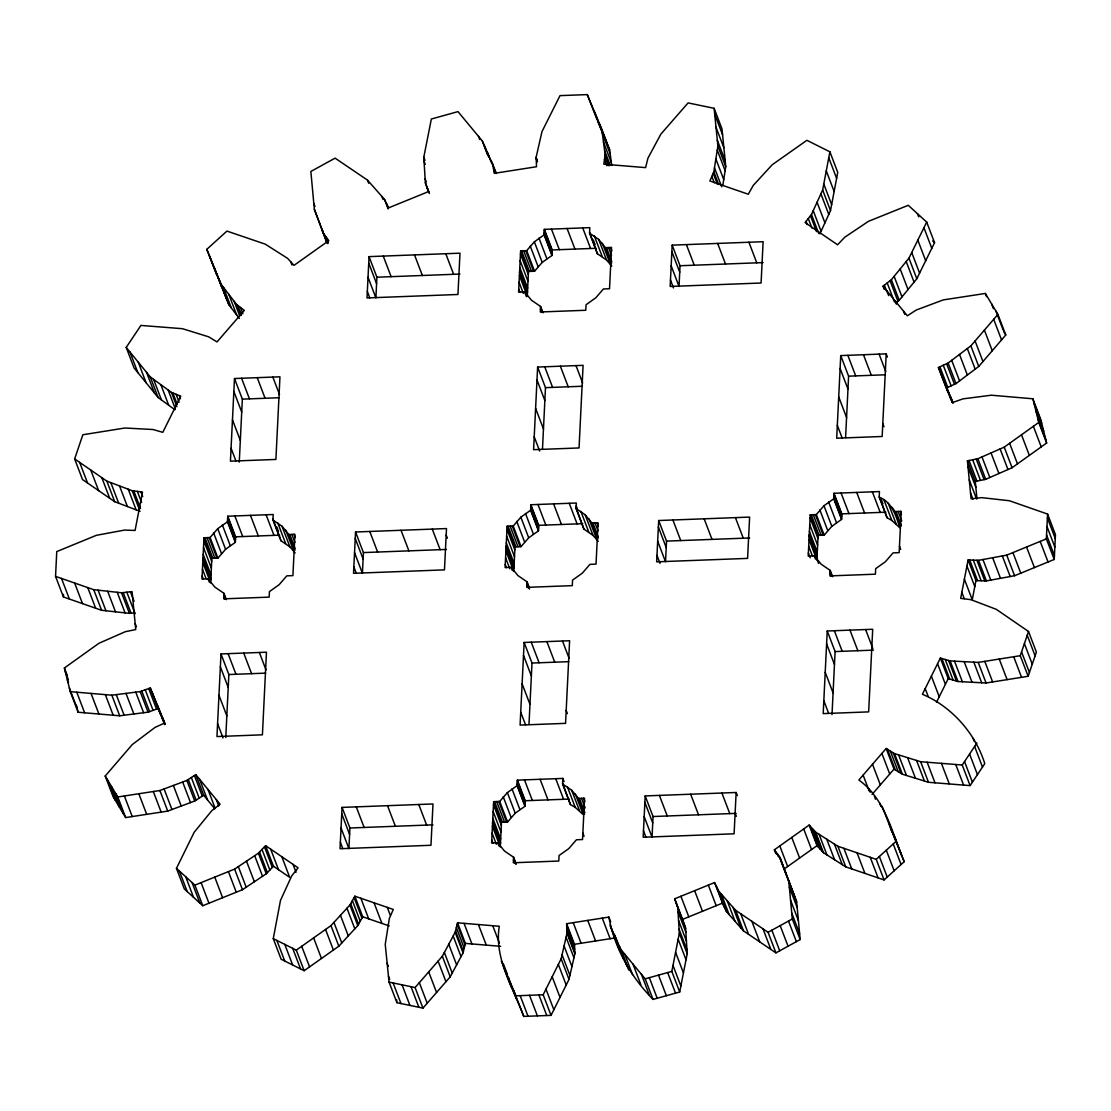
<?xml version="1.0" encoding="UTF-8"?>
<svg xmlns="http://www.w3.org/2000/svg" width="1111" height="1111" viewBox="0 0 1111 1111"><rect width="100%" height="100%" fill="white"/><g stroke="black" fill="none" stroke-linecap="round" stroke-linejoin="round"><path stroke-width="1.5" d="M226.38 599.662L223.964 593.33L214.867 587.108L208.049 578.831L201.98 579.053L203.993 537.752L210.076 537.516L217.728 528.683L227.477 521.767L227.741 516.226L273.209 514.504L272.945 520.045L280.805 540.64L289.888 546.848L295.151 552.931M202.785 562.416L210.646 582.997L211.854 558.333L203.993 537.752M516.018 863.58L513.601 857.248L504.491 851.026L497.672 842.749L491.604 842.971L493.631 801.67L499.7 801.434L507.366 792.601L517.101 785.671L517.379 780.144L562.846 778.422L564.055 781.602M529.503 588.177L527.086 581.845L517.99 575.623L511.171 567.332L505.102 567.568L507.116 526.253L513.199 526.031L520.851 517.198L530.6 510.268L530.864 504.741L576.331 503.019L576.067 508.56L583.928 529.142L593.01 535.363L598.274 541.446M543.001 312.802L540.585 306.469L531.489 300.248L524.656 291.957L518.587 292.193L520.615 250.878L526.697 250.655L534.349 241.823L544.084 234.893L544.362 229.366L589.83 227.644L589.552 233.185L597.412 253.766L606.509 259.974L611.772 266.071M492.423 826.32L500.283 846.915L501.492 822.251L493.631 801.67M505.908 550.917L513.768 571.512L514.976 546.848L507.116 526.253M519.406 275.542L527.267 296.137L528.475 271.473L520.615 250.878M832.625 576.72L830.209 570.387L821.112 564.166L814.294 555.875L808.225 556.111L810.238 514.796L816.321 514.574L823.973 505.741L833.722 498.811L833.986 493.284L879.454 491.562L879.19 497.103L887.05 517.684L891.855 520.504L899.854 527.808C895.924 515.782 892.105 502.172 879.19 497.103M809.03 539.46L816.891 560.055L818.099 535.391L810.238 514.796M134.681 612.786L129.418 613.355L101.601 610.286L63.41 596.954L55.55 576.373L56.758 551.584L96.407 535.308L124.626 530.072L135.084 530.447L142.486 492.062L132.209 490.729L106.85 481.119L74.645 458.94L82.853 434.748L124.918 428.013L153.012 429.513L162.803 432.332L180.746 396.169L171.441 392.419L150.277 376.935L126.223 347.41L140.903 325.426L182.496 328.703L208.604 336.8L217.02 341.924L244.309 310.4L236.574 304.483L221.047 284.208L206.785 249.35L226.95 231.088L265.237 244.142L287.555 258.335L294.026 265.348L328.8 240.643L323.19 232.991L314.344 209.243L310.858 171.455L335.091 158.151L367.491 180.107L384.489 199.383L388.572 207.868L428.443 191.634L425.36 182.773L423.805 157.207L431.346 119.016L457.996 111.614L482.299 140.972L496.45 173.51M63.41 596.954L63.535 594.371M220.992 653.935L216.951 736.551L262.418 734.829L266.459 652.213L220.992 653.935L228.852 674.53L225.769 737.551M223.964 593.33L223.7 598.843L269.168 597.135L269.431 591.607L279.167 584.678L286.819 575.845L292.915 575.609L294.929 534.308L288.846 534.53L282.027 526.253L272.945 520.045M234.49 378.532L230.435 461.162L275.903 459.44L279.958 376.81L234.49 378.532L242.351 399.127L239.268 462.148M211.854 558.333L217.937 558.111L225.589 549.278L235.338 542.349L235.601 536.821L227.741 516.226M280.805 540.64L280.847 539.765M342.063 807.405L340.035 848.721L430.971 845.277L432.998 803.961L342.063 807.405L349.923 828.001L348.91 848.651L341.049 828.07M355.548 532.002L353.534 573.304L444.469 569.874L446.497 528.558L355.548 532.002L363.422 552.584L362.408 573.248L354.548 552.653M369.046 256.627L367.019 297.929L457.954 294.484L459.982 253.183L369.046 256.627L376.907 277.208L375.893 297.859L368.033 277.278M513.601 857.248L513.324 862.761L558.791 861.039L559.069 855.526L568.804 848.596L576.442 839.763L582.539 839.527L584.567 798.226L578.47 798.448L571.651 790.171L562.569 783.963L562.846 778.422M524.142 642.464L520.087 725.08L565.555 723.358L569.61 640.741L524.142 642.464L532.002 663.045L528.989 724.414M527.086 581.845L526.822 587.358L572.29 585.636L572.554 580.123L582.289 573.179L589.941 564.36L596.038 564.124L598.051 522.823L591.969 523.045L585.15 514.768L576.067 508.56M537.627 367.061L533.586 449.677L579.053 447.955L583.094 365.338L537.627 367.061L545.487 387.656L542.487 449.011M540.585 306.469L540.307 311.983L585.775 310.261L586.053 304.733L595.788 297.804L603.44 288.971L609.522 288.749L611.55 247.434L605.453 247.67L598.648 239.393L589.552 233.185M501.492 822.251L507.56 822.015L515.226 813.196L524.961 806.267L525.239 800.739L517.379 780.144M514.976 546.848L521.059 546.612L528.711 537.793L538.46 530.864L538.724 525.336L530.864 504.741M528.475 271.473L534.558 271.237L542.21 262.404L551.945 255.488L552.223 249.947L544.362 229.366M575.373 794.087L583.233 814.669L575.234 807.378L570.429 804.545L562.61 783.102M583.928 529.142L576.109 507.699M597.412 253.766L589.594 232.31M645.185 795.934L643.172 837.25L734.107 833.805L736.135 792.49L645.185 795.934L653.046 816.529L652.046 837.18L644.172 816.585M658.684 520.531L656.657 561.833L747.592 558.389L749.619 517.087L658.684 520.531L666.544 541.113L665.531 561.763L657.67 541.182M672.183 245.142L670.155 286.457L761.091 283.013L763.118 241.712L672.183 245.142L680.043 265.737L679.029 286.388L671.169 265.807M827.237 630.992L823.195 713.609L868.663 711.887L872.704 629.27L827.237 630.992L835.097 651.574L832.014 714.609M830.209 570.387L829.945 575.901L875.412 574.179L875.676 568.651L885.411 561.722L893.063 552.889L899.16 552.667L901.174 511.352L895.077 511.588L891.994 507.213M840.735 355.589L836.694 438.206L882.162 436.484L886.203 353.867L840.735 355.589L848.596 376.171L845.596 437.54M818.099 535.391L824.181 535.155L831.833 526.322L841.582 519.406L841.846 513.865L833.986 493.284M887.05 517.684L879.829 497.811M1046.368 538.863L1006.733 555.139L978.541 560.333L968.084 559.986L975.944 580.581L986.401 580.914L1014.593 575.72L1054.242 559.444L1046.368 538.863L1047.59 514.074L1009.399 500.742L981.61 497.631L971.083 498.811L967.431 460.843L977.861 458.718L1004.233 447.15L1038.771 422.444L1032.869 398.78L991.304 395.21L962.959 398.863L952.891 402.418L938.406 367.491L948.141 363.019L970.875 345.868L997.914 314.413L985.346 293.457L943.267 299.901L916.269 310.025L907.354 315.802L883.051 286.221L891.369 279.708L908.951 258.169L926.699 222.103L908.27 205.299L868.51 221.297L844.735 237.24L837.569 244.781L805.1 222.617L811.474 214.506L822.654 189.995L829.889 151.804L806.878 140.305L772.173 164.789L753.244 185.426L748.286 194.244L709.86 180.982L713.831 171.844L717.9 146.083L714.123 108.309L688.084 102.906L660.809 134.209L647.963 158.137L645.602 167.622L603.828 164.192L605.148 154.61L601.801 129.334L587.275 94.602L560 95.629L541.974 131.612L536.141 157.22L536.516 166.733L494.256 173.344L492.812 164.011M1054.242 559.444L1055.45 534.655L1047.59 514.074M722.803 185.454L725.761 166.664L721.983 128.89L714.123 108.309M273.264 938.628L296.29 950.141L330.967 925.63L349.923 905.021L354.853 896.188L362.714 916.783L357.784 925.602L338.827 946.211L304.15 970.722L281.125 959.224L273.264 938.628L280.486 900.41L291.693 875.94L298.081 867.816L265.598 845.665L258.405 853.206L234.615 869.108L194.897 885.134L176.455 868.344L194.189 832.264L211.77 810.711L220.103 804.211L195.814 774.645L186.87 780.422L159.873 790.518L117.794 796.976L105.212 776.033L132.265 744.564L155.026 727.427L164.734 722.955L150.277 687.987L140.18 691.584L111.836 695.194L70.271 691.653L64.396 667.989L98.907 643.297L125.307 631.687L135.736 629.576L132.084 591.635L121.543 592.774L93.741 589.691L55.55 576.373M819.918 233.81L830.514 210.59L837.75 172.399L829.889 151.804M968.084 559.986L960.682 598.343L970.958 599.676L996.275 609.328L1028.522 631.492L1036.382 652.088L1028.133 676.28L986.068 682.987L957.988 681.515L948.225 678.668L940.364 658.073L950.113 660.92L978.208 662.406L1020.273 655.698L1028.522 631.492M975.944 580.581L972.25 599.759L964.39 579.164M354.853 896.188L393.28 909.451L389.308 918.589L385.239 944.364L389.058 982.11L415.083 987.54L442.345 956.224L455.177 932.296L457.538 922.824L499.297 926.255C493.978 958.362 513.018 987.498 523.753 1016.398L551.042 1015.371L543.168 994.776L561.152 958.807L566.999 933.212L566.61 923.699L608.884 917.089C614.536 948.294 630.923 976.875 653.032 999.414L679.696 991.998L671.822 971.403L679.335 933.226L677.779 907.673L674.683 898.799L714.567 882.578L718.664 891.064L735.649 910.312L768.076 932.282L775.936 952.863L800.17 939.573L796.643 901.757L779.089 856.262M679.696 991.998L687.195 953.821L685.64 928.254L682.543 919.394L722.428 903.16L726.525 911.645L743.509 930.893L775.936 952.863M551.042 1015.371L569.013 979.388L574.859 953.807L574.47 944.294L566.61 923.699M389.058 982.11L396.919 1002.691L422.944 1008.121L450.219 976.819L463.037 952.891L465.398 943.406L457.538 922.824M896.022 302.803L899.23 300.289L916.811 278.764L934.559 242.684L926.699 222.103M940.364 658.073L922.394 694.264C951.724 706.54 975.333 733.371 984.777 763.618L970.111 785.602L928.504 782.297L902.396 774.214L894.008 769.104L886.147 748.508L858.859 780.033C885.509 799.017 892.036 833.181 904.229 861.678L884.078 879.94L845.763 866.858L823.459 852.692L817.002 845.679L809.141 825.084L774.367 849.79L775.575 852.956M936.504 702.291L948.225 678.668M970.111 785.602L962.237 765.007L976.916 743.037M952.266 402.543L946.266 388.072L956.002 383.601L978.735 366.463L1005.774 334.994L997.914 314.413M872.024 794.49L894.008 769.104M176.455 868.344L184.315 888.925L202.771 905.729L242.476 889.703L266.265 873.788L273.459 866.247L265.598 845.665M809.141 825.084L815.599 832.111L837.888 846.276L876.218 859.345L896.369 841.083M967.431 460.843L975.291 481.424L985.721 479.313L1012.093 467.731L1046.631 443.039L1040.729 419.375L1032.869 398.78M783.588 869.413L817.002 845.679M105.212 776.033L113.086 796.615L125.654 817.571L167.733 811.099L194.731 801.003L203.688 795.226L195.814 774.645M768.076 932.282L792.31 918.978L788.782 881.176L779.978 857.456L774.367 849.79M70.271 691.653L78.131 712.248L119.696 715.79L148.041 712.165L158.137 708.568L164.747 724.553M610.328 926.421L620.868 949.474L645.172 978.833L671.822 971.403M574.47 944.294L615.091 937.934M552.223 249.947L596.274 248.281M376.907 277.208L459.954 274.07M680.043 265.737L763.09 262.599M242.351 399.127L279.153 397.738M545.487 387.656L582.289 386.253M848.596 376.171L885.398 374.782M235.601 536.821L279.653 535.155M538.724 525.336L582.775 523.67M841.846 513.865L885.898 512.199M363.422 552.584L446.455 549.445M666.544 541.113L749.592 537.974M228.852 674.53L265.654 673.127M532.002 663.045L568.804 661.656M835.097 651.574L873.468 650.129M525.239 800.739L569.276 799.073M349.923 828.001L432.971 824.848M653.046 816.529L736.093 813.377M543.168 994.776L515.893 995.817L501.339 961.071M886.147 748.508L894.536 753.633L920.644 761.715L962.237 765.007M465.398 943.406L500.644 946.308M362.714 916.783L389.267 925.949M74.645 458.94L82.506 479.535L114.711 501.7L140.069 511.324M273.459 866.247L289.693 877.329L281.833 856.748M126.223 347.41L134.084 367.991L158.137 397.516L174.788 409.695M932.643 240.934L934.559 242.684M203.688 795.226L214.784 808.752M206.785 249.35L228.908 304.803L239.337 318.426M1003.816 331.731L1005.774 334.994M493.603 169.122L495.423 173.08L493.603 168.33M597.412 120.613L602.398 132.556L594.538 111.975M603.023 134.056L609.661 149.929L611.717 165.456M890.508 828.181L892.189 832.264L882.092 806.225M892.8 833.764L904.229 861.678M1033.785 402.488L1041.646 423.069M1035.813 410.612L1043.673 431.207M1037.841 418.75L1045.715 439.345M1038.771 422.444L1046.631 443.039M995.956 311.136L1003.205 330.148M991.637 303.942L993.442 308.691M985.346 293.457L986.554 296.623M993.692 319.329L1001.553 339.91M1033.369 426.305L1041.229 446.9M984.388 330.134L992.262 350.729M1021.495 434.804L1029.355 455.385M1047.395 517.948L1055.256 538.529M1046.979 526.461L1054.839 547.056M975.097 340.952L982.957 361.547M1046.562 534.988L1054.422 555.569M1009.621 443.289L1017.482 463.87M970.875 345.868L978.735 366.463M923.935 227.741L931.796 248.322M917.478 213.701L918.7 216.867M967.32 348.548L975.18 369.144M1004.233 447.15L1012.093 467.731M1040.174 541.404L1048.048 561.985M1000.108 448.955L1007.969 469.55M917.825 240.129L925.685 260.724M959.501 354.437L967.362 375.032M991.04 452.941L998.914 473.522M1026.55 547.001L1034.41 567.582M911.728 252.53L919.589 273.125M951.696 360.339L959.557 380.92M908.951 258.169L916.811 278.764M948.141 363.019L956.002 383.601M946.614 363.714L954.474 384.309M981.985 456.913L989.845 477.494M906.201 261.529L914.061 282.125M943.267 365.255L951.141 385.836M977.861 458.718L985.721 479.313M1012.926 552.584L1020.787 573.179M976.236 459.051L984.096 479.633M939.934 366.797L947.794 387.378M950.627 396.96L953.044 403.307M945.655 384.961L952.308 402.376M940.67 372.949L947.933 391.947M938.406 367.491L945.669 386.489M900.16 268.931L908.02 289.527M972.639 459.773L980.499 480.369M1006.733 555.139L1014.593 575.72M969.056 460.51L976.916 481.091M1002.33 555.944L1010.191 576.526M968 466.773L975.861 487.354M894.119 276.333L901.979 296.929M969.25 479.827L976.513 498.825M891.369 279.708L899.23 300.289M903.549 311.177L904.757 314.344M1027.231 635.27L1035.105 655.865M890.078 280.722L897.938 301.303M970.514 492.867L972.93 499.214M895.202 301.012L896.41 304.178M992.637 557.736L1000.497 578.317M887.217 282.958L894.466 301.97M1024.398 643.588L1032.258 664.184M886.842 290.846L888.661 295.595M884.356 285.208L886.772 291.54M883.051 286.221L884.259 289.388M1021.564 651.907L1029.425 672.502M1020.273 655.698L1028.133 676.28M982.943 559.527L990.804 580.109M828.764 157.776L836.625 178.371M978.541 560.333L986.401 580.914M976.902 560.277L984.763 580.872M1013.704 656.74L1021.564 677.335M826.278 170.9L834.139 191.495M973.305 560.166L981.18 580.747M969.722 560.041L977.583 580.636M823.779 184.037L831.639 204.618M886.203 353.867L887.411 357.034M966.931 565.985L974.791 586.566M822.654 189.995L830.514 210.59M999.247 659.045L1007.108 679.64M820.904 193.828L828.764 214.423M879.107 354.131L885.759 371.56M817.057 202.258L824.931 222.839M961.848 592.344L964.265 598.69M813.224 210.673L821.085 231.255M984.777 661.351L992.637 681.946M811.474 214.506L818.738 233.504M810.475 215.77L816.529 231.602M863.469 354.728L871.33 375.31M978.208 662.406L986.068 682.987M808.28 218.561L811.919 228.061M806.086 221.353L807.294 224.519M882.787 423.583L883.995 426.749M973.819 662.17L981.68 682.765M847.846 355.326L855.706 375.907M964.167 661.656L972.028 682.251M900.229 511.393L901.438 514.56M898.132 511.477L901.757 520.976M954.502 661.156L962.376 681.737M896.035 511.546L901.479 525.809M895.077 511.588L900.521 525.836M840.11 368.505L847.971 389.086M950.113 660.92L957.988 681.515M948.6 660.476L956.46 681.071M888.272 503.311L896.133 523.892M945.239 659.503L953.099 680.085M883.981 499.922L891.855 520.504M973.153 738.426L974.361 741.592M899.466 546.209L900.674 549.376M881.134 499.075L882.953 503.839M941.892 658.517L949.752 679.113M974.625 746.467L982.485 767.048M838.708 396.905L846.568 417.486M872.357 491.826L880.218 512.421M937.559 663.739L945.419 684.32M969.584 754.022L977.444 774.617M837.319 425.305L842.152 437.97M964.542 761.577L972.403 782.172M931.379 676.168L939.239 696.764M714.706 114.211L722.567 134.792M856.72 492.423L864.58 513.004M716.012 127.196L723.872 147.777M717.317 140.18L725.177 160.762M955.738 764.493L963.598 785.088M925.199 688.612L928.227 696.528M717.9 146.083L725.761 166.664M717.262 150.11L725.122 170.691M748.911 242.24L756.772 262.835M715.873 158.956L723.733 179.551M841.096 493.02L848.957 513.601M714.47 167.817L721.733 186.829M941.434 763.368L949.308 783.949M713.831 171.844L718.678 184.523M713.22 173.274L717.442 184.357M833.944 494.145L841.805 514.74M711.845 176.413L714.262 182.746M833.847 496.048L841.707 516.629M833.764 497.95L841.624 518.531M833.722 498.811L841.582 519.406M828.612 502.005L836.472 522.601M927.143 762.229L935.004 782.811M823.973 505.741L831.833 526.322M920.644 761.715L928.504 782.297M916.561 760.452L924.421 781.033M819.862 509.949L827.723 530.53M865.608 629.534L872.857 648.546M717.65 243.42L725.511 264.015M816.321 514.574L824.181 535.155M815.377 514.601L823.237 535.196M907.59 757.674L915.45 778.255M813.28 514.685L821.14 535.266M811.197 514.768L819.057 535.349M810.086 517.879L817.946 538.474M830.167 571.248L831.986 575.998M830.07 573.137L831.278 576.303M898.605 754.897L906.479 775.478M809.752 524.67L817.627 545.251M849.971 630.131L857.845 650.713M894.536 753.633L902.396 774.214M809.419 531.461L817.293 552.042M893.216 752.827L901.09 773.423M809.28 534.544L817.113 555.583M809.211 535.46L817.085 556.042M809.197 535.919L817.057 556.5M809.183 536.377L817.043 556.972M817.39 560.25L818.599 563.416M890.342 751.078L898.202 771.659M814.294 555.875L815.502 559.041M887.453 749.314L895.313 769.895M808.697 546.237L812.335 555.75M808.364 553.028L810.183 557.778M881.884 753.439L889.744 774.02M834.347 630.715L842.207 651.31M686.39 244.614L694.25 265.196M826.612 643.894L834.472 664.489M872.496 764.271L880.356 784.866M671.863 251.6L679.724 272.195M894.147 835.639L902.007 856.234M889.231 823.654L897.091 844.249M879.662 803.059L880.884 806.225M893.23 843.943L901.09 864.525M874.329 796.073L875.537 799.24M825.223 672.294L833.083 692.889M868.996 789.102L870.205 792.268M863.122 775.117L869.163 790.949M670.475 280L673.488 287.916M886.3 850.221L894.161 870.802M823.82 700.694L828.667 713.373M601.801 129.334L609.661 149.929M599.523 123.918L607.398 144.499M879.37 856.498L887.231 877.079M602.315 133.292L610.189 153.873M587.275 94.602L596.801 119.03M603.467 141.972L611.328 162.567M876.218 859.345L884.078 879.94M604.62 150.665L610.064 164.914M605.148 154.61L609.384 165.706M604.939 156.109L608.564 165.608M604.481 159.401L606.912 165.733M870.232 857.303L878.093 877.898M735.413 517.615L743.273 538.21M857.053 852.817L864.913 873.399M843.888 848.318L851.748 868.899M610.592 247.475L611.814 250.642M837.888 846.276L845.763 866.858M608.509 247.559L611.522 255.474M834.403 844.054L842.277 864.65M606.412 247.628L611.855 261.89M605.453 247.67L611.508 263.501M602.356 243.295L610.231 263.89M598.648 239.393L606.509 259.974M826.737 839.194L834.611 859.775M704.152 518.809L712.012 539.39M594.357 236.004L602.218 256.585M593.316 239.92L595.135 244.67M819.071 834.319L826.945 854.914M815.599 832.111L823.459 852.692M814.585 831.014L822.446 851.595M812.363 828.598L820.224 849.193M582.72 227.908L590.58 248.503M810.141 826.181L818.002 846.776M803.697 828.945L811.558 849.54M567.096 228.505L574.956 249.086M536.141 157.22L537.349 160.401M536.196 158.706L537.405 161.887M672.891 519.99L680.751 540.571M791.754 837.444L799.614 858.025M551.459 229.102L559.333 249.683M658.365 526.975L666.225 547.57M779.797 845.929L787.657 866.524M544.321 230.227L552.181 250.822M544.223 232.13L552.084 252.725M544.126 234.032L551.986 254.613M544.084 234.893L551.945 255.488M779.978 857.456L795.268 898.049M788.782 881.176L796.643 901.757M777.172 853.623L778.38 856.789M789.338 887.078L797.198 907.673M775.242 850.984L776.45 854.151M538.988 238.087L546.848 258.682M790.546 900.077L798.406 920.658M656.976 555.375L660.003 563.305M791.754 913.075L799.614 933.657M534.349 241.823L542.21 262.404M792.31 918.978L800.17 939.573M788.518 921.061L796.379 941.642M530.225 246.031L538.085 266.612M575.998 365.616L582.65 383.031M736.135 792.49L737.343 795.657M526.697 250.655L534.558 271.237M525.739 250.683L533.599 271.278M491.173 160.415L496.061 173.385M487.562 152.485L491.187 161.998M493.534 168.678L495.353 173.427M483.938 144.569L488.784 157.234M482.299 140.972L487.743 155.221M523.656 250.767L531.516 271.348M780.186 925.63L788.046 946.225M478.494 136.389L479.716 139.555M521.559 250.85L529.419 271.431M735.121 813.155L736.329 816.321M520.462 253.961L528.322 274.556M540.543 307.33L542.349 312.08M540.446 309.219L541.654 312.385M520.129 260.752L527.989 281.333M560.361 366.199L568.221 386.795M721.914 793.032L729.774 813.613M519.795 267.543L527.656 288.124M771.853 930.199L779.728 950.794M519.642 270.626L527.503 291.207M519.615 271.084L527.447 292.124M519.573 272.001L527.433 292.596M519.559 272.459L527.419 293.054M524.656 291.957L526.475 296.706M519.073 282.319L523.309 293.415M518.74 289.11L519.948 292.276M763.007 928.852L770.867 949.433M544.737 366.797L552.598 387.378M751.855 921.297L759.716 941.878M597.107 522.85L598.315 526.017M595.01 522.934L598.037 530.85M592.913 523.017L598.357 537.266M591.969 523.045L598.01 538.891M537.002 379.976L544.862 400.557M740.718 913.742L748.578 934.323M588.872 518.67L596.732 539.266M585.15 514.768L593.01 535.363M735.649 910.312L743.509 930.893M690.653 794.212L698.527 814.807M732.996 907.298L740.856 927.893M580.872 511.379L588.733 531.975M727.163 900.688L735.024 921.269M576.206 505.797L577.414 508.963M721.317 894.063L729.177 914.659M535.599 408.376L543.473 428.957M718.025 889.73L726.525 911.645M716.609 886.814L724.469 907.409M714.567 882.578L723.067 904.493M569.235 503.297L577.095 523.878M708.332 885.106L716.192 905.701M534.21 436.776L539.654 451.024M423.805 157.207L425.013 160.373M424.055 161.206L425.263 164.372M553.597 503.88L561.458 524.475M425.11 178.774L426.318 181.94M425.36 182.773L428.985 192.272M659.392 795.393L667.267 815.988M426.902 187.204L429.318 193.536M694.625 890.689L702.485 911.27M445.775 253.725L453.635 274.306M537.974 504.477L545.834 525.059M680.918 896.271L688.778 916.853M644.88 802.392L652.74 822.973M530.822 505.602L538.682 526.197M530.739 507.505L538.599 528.1M530.641 509.407L538.502 530.003M530.6 510.268L538.46 530.864M674.683 898.799L683.029 920.769M676.238 903.243L685.64 928.254M678.029 911.659L685.89 932.254M525.489 513.476L533.363 534.058M678.557 920.45L686.417 941.031M643.477 830.792L645.908 837.125M679.085 929.24L686.959 949.822M520.851 517.198L528.711 537.793M679.335 933.226L687.195 953.821M678.154 939.198L686.029 959.779M516.74 521.406L524.6 541.987M562.499 641.005L569.151 658.434M414.514 254.905L422.374 275.486M513.199 526.031L521.059 546.612M675.585 952.321L683.446 972.903M512.254 526.058L520.115 546.654M510.157 526.142L518.018 546.737M386.531 203.619L388.35 208.368M384.489 199.383L388.128 208.882M508.074 526.225L515.935 546.806M381.837 196.369L383.045 199.536M506.963 529.35L514.837 549.931M527.045 582.706L529.461 589.038M673.002 965.445L680.862 986.026M526.961 584.608L528.169 587.775M506.644 536.127L514.504 556.722M546.876 641.602L554.736 662.198M506.31 542.918L514.171 563.499M367.491 180.107L368.699 183.273M506.158 546.001L513.99 567.054M506.102 546.918L513.962 567.513M506.074 547.376L513.949 567.971M506.06 547.834L513.921 568.429M667.655 972.569L675.53 993.151M566.193 710.457L567.402 713.623M511.171 567.332L512.379 570.499M505.574 557.708L509.81 568.79M505.255 564.485L506.463 567.652M658.49 975.111L666.364 995.706M531.239 642.2L539.099 662.781M383.253 256.085L391.114 276.667M583.608 798.253L584.817 801.42M581.511 798.337L585.15 807.836M649.338 977.666L657.198 998.261M579.414 798.42L584.858 812.669M578.47 798.448L584.511 814.294M523.503 655.379L531.364 675.96M645.172 978.833L653.032 999.414M571.651 790.171L579.525 810.766M641.366 974.236L649.227 994.831M368.727 263.071L376.587 283.666M567.374 786.782L575.234 807.378M633.02 964.154L640.88 984.735M582.858 833.069L584.067 836.25M562.569 783.963L570.429 804.545M522.114 683.779L529.975 704.36M624.66 954.057L632.52 974.639M608.884 917.089L610.689 921.838M555.736 778.7L563.596 799.281M620.868 949.474L628.729 970.056M619.216 945.864L627.076 966.459M614.439 934.434L617.466 942.35M615.591 937.948L623.452 958.529M610.092 924.963L619.827 950.613M367.338 291.471L369.755 297.817M602.273 918.13L610.133 938.712M520.726 712.179L525.559 724.844M540.113 779.283L547.973 799.878M446.178 535.016L447.386 538.182M587.747 920.394L595.607 940.989M313.802 203.341L315.01 206.507M325.995 236.81L328.425 243.142M324.079 234.185L327.092 242.101M314.344 209.243L326.634 241.698L322.204 229.824M321.815 229.269L327.259 243.531M432.276 529.1L440.137 549.681M524.475 779.88L532.336 800.462M573.22 922.672L581.081 943.253M517.337 781.019L525.197 801.6M517.24 782.908L525.1 803.503M517.143 784.81L525.003 805.406M517.101 785.671L524.961 806.267M566.666 925.185L574.54 945.78M566.804 928.463L574.665 949.044M566.943 931.726L574.804 952.321M512.004 788.879L519.865 809.461M566.999 933.212L574.859 953.807M566.082 937.212L573.943 957.793M507.366 792.601L515.226 813.196M564.082 946.017L571.943 966.598M503.241 796.809L511.102 817.39M401.015 530.28L408.89 550.862M562.069 954.807L569.929 975.402M561.152 958.807L569.013 979.388M499.7 801.434L507.56 822.015M498.756 801.475L506.616 822.057M290.79 261.849L291.999 265.015M496.659 801.545L504.533 822.14M558.347 964.431L566.207 985.013M494.576 801.628L502.436 822.209M493.478 804.753L501.339 825.334M513.56 858.109L515.976 864.441M513.463 860.011L514.671 863.178M493.145 811.53L501.005 832.125M492.812 818.321L500.672 838.902M552.167 976.791L560.027 997.386M492.659 821.404L500.492 842.457M492.604 822.321L500.464 842.916M492.59 822.779L500.45 843.374M492.576 823.237L500.436 843.832M497.672 842.749L498.881 845.915M492.09 833.111L496.325 844.193M491.756 839.888L492.965 843.055M545.987 989.165L553.847 1009.746M369.769 531.461L377.629 552.056M538.904 994.942L546.779 1015.523M355.242 538.46L363.103 559.041M529.53 995.289L537.391 1015.885M520.156 995.65L528.017 1016.246M492.77 925.713L499.422 943.142M353.84 566.86L356.27 573.193M513.615 990.387L523.753 1016.398M503.227 963.459L507.463 974.541M508.616 978.444L516.476 999.025M503.602 966.501L511.463 987.082M272.848 377.087L279.5 394.502M478.424 924.533L486.285 945.128M240.434 307.441L242.851 313.774M237.782 305.414L241.406 314.913M236.574 304.483L240.809 315.58M234.143 301.317L239.587 315.58M228.81 294.346L236.671 314.941M223.478 287.374L231.338 307.969M257.224 377.671L265.085 398.266M221.047 284.208L228.908 304.803M218.825 278.764L226.686 299.345M213.923 266.779L221.783 287.374M209.021 254.794L216.881 275.389M418.791 804.503L426.652 825.098M464.065 923.352L471.925 943.947M457.163 924.296L465.023 944.892M456.357 927.56L464.217 948.155M455.538 930.824L463.398 951.405M455.177 932.296L463.037 952.891M241.587 378.268L249.447 398.863M453.163 936.045L461.023 956.627M293.984 534.335L295.193 537.502M448.761 944.267L456.621 964.848M291.887 534.419L294.915 542.335M289.79 534.502L295.234 548.751M288.846 534.53L294.887 550.376M233.852 391.447L241.712 412.028M285.749 530.169L293.61 550.75M282.027 526.253L289.888 546.848M444.358 952.488L452.219 973.069M387.531 805.683L395.391 826.278M277.75 522.864L285.61 543.46M442.345 956.224L450.219 976.819M276.708 526.781L278.514 531.53M272.987 519.184L280.236 538.182M232.463 419.847L240.323 440.428M438.095 961.112L445.955 981.707M266.112 514.782L273.973 535.363M231.074 448.247L235.907 460.912M428.707 971.889L436.581 992.47M250.475 515.365L258.335 535.96M356.27 806.878L364.13 827.459M419.333 982.652L427.207 1003.233M387.267 907.381L390.294 915.297M234.852 515.962L242.712 536.557M415.083 987.54L422.944 1008.121M411.014 986.693L418.875 1007.274M341.744 813.863L349.604 834.458M227.699 517.101L235.56 537.682M227.616 518.99L235.476 539.585M374.06 902.826L381.92 923.408M227.519 520.892L235.379 541.488M179.288 395.585L180.496 398.752M227.477 521.767L235.338 542.349M402.071 984.818L409.931 1005.413M176.093 394.294L179.107 402.21M172.885 393.002L177.121 404.085M222.367 524.961L230.241 545.543M171.441 392.419L176.885 406.668M387.142 963.237L388.35 966.403M168.136 390.003L175.385 409.001M340.355 842.263L342.771 848.596M360.853 898.257L368.713 918.853M393.113 982.957L400.974 1003.539M217.728 528.683L225.589 549.278M388.461 976.208L389.669 979.374M160.859 384.67L168.719 405.265M354.076 897.563L361.936 918.158M213.618 532.891L221.478 553.486M259.363 652.49L266.015 669.905M153.582 379.351L161.456 399.946M352.381 900.604L360.242 921.186M150.277 376.935L158.137 397.516M350.687 903.646L358.547 924.227M210.076 537.516L217.937 558.111M146.527 372.324L154.387 392.905M349.923 905.021L357.784 925.602M209.132 537.557L216.992 558.139M207.035 537.627L214.895 558.222M138.25 362.172L146.11 382.753M346.965 908.242L354.826 928.824M204.952 537.71L212.812 558.305M203.855 540.835L211.715 561.416M223.922 594.191L225.741 598.94M223.839 596.093L225.047 599.26M129.973 352.02L137.847 372.602M203.521 547.612L211.382 568.207M243.726 653.074L251.586 673.669M203.188 554.403L211.048 574.998M340.438 915.325L348.298 935.906M203.035 557.486L210.896 578.081M203.007 557.944L210.84 578.998M202.952 558.861L210.826 579.456M202.938 559.333L210.798 579.914M208.049 578.831L209.257 581.997M202.452 569.193L206.09 578.692M202.133 575.97L203.341 579.137M333.925 922.408L341.785 942.989M228.102 653.671L235.963 674.252M330.967 925.63L338.827 946.211M325.551 929.463L333.411 950.044M220.367 666.85L228.227 687.431M292.998 864.358L296.026 872.274M313.621 937.878L321.482 958.474M218.964 695.25L226.825 715.831M140.875 491.854L142.694 496.603M137.347 491.395L141.583 502.491M270.667 849.123L278.528 869.719M133.82 490.937L140.472 508.366M132.209 490.729L139.472 509.741M128.251 489.229L136.111 509.81M217.575 723.65L223.019 737.898M264.474 846.846L272.334 867.427M301.706 946.308L309.566 966.903M262.002 849.429L269.862 870.024M259.53 852.026L267.39 872.607M119.53 485.924L127.39 506.505M296.29 950.141L304.15 970.722M258.405 853.206L266.265 873.788M292.693 948.336L300.553 968.931M254.683 855.692L262.543 876.273M110.822 482.618L118.683 503.2M284.777 944.392L292.637 964.973M106.85 481.119L114.711 501.7M101.823 477.647L109.683 498.242M246.503 861.15L254.363 881.745M276.861 940.434L284.722 961.015M90.755 470.036L98.615 490.618M216.312 799.601L218.728 805.933M238.337 866.622L246.198 887.217M207.965 789.435L215.215 808.433M130.431 591.816L134.07 601.315M79.673 462.412L87.533 482.993M234.615 869.108L242.476 889.703M199.619 779.269L207.479 799.851M126.821 592.205L135.125 613.772M194.425 775.547L202.285 796.129M123.196 592.594L131.056 613.189M135.167 623.646L136.375 626.812M228.408 871.621L236.268 892.202M121.543 592.774L129.418 613.355M191.342 777.533L199.202 798.115M117.21 592.288L125.071 612.883M188.273 779.519L196.133 800.101M186.87 780.422L194.731 801.003M162.47 717.484L164.886 723.817M157.498 705.471L164.761 724.469M152.54 693.445L160.401 714.04M150.277 687.987L158.137 708.568M148.693 688.542L156.554 709.137M182.648 781.991L190.509 802.586M107.642 591.233L115.502 611.814M145.222 689.778L153.082 710.373M214.756 877.121L222.617 897.716M141.75 691.014L149.61 711.609M140.18 691.584L148.041 712.165M173.372 785.463L181.232 806.058M98.087 590.177L105.948 610.758M135.75 692.153L143.611 712.734M93.741 589.691L101.601 610.286M201.105 882.634L208.965 903.229M87.769 587.608L95.629 608.203M164.095 788.935L171.955 809.516M126.001 693.389L133.862 713.984M159.873 790.518L167.733 811.099M194.897 885.134L202.771 905.729M192.022 882.509L199.883 903.104M74.645 583.025L82.506 603.62M116.266 694.639L124.126 715.22M153.304 791.518L161.164 812.113M185.676 876.746L193.536 897.327M179.343 870.968L187.204 891.55M111.836 695.194L119.696 715.79M61.522 578.456L69.382 599.037M105.337 694.639L113.197 715.234M138.833 793.74L146.694 814.335M91.046 693.431L98.907 714.012M124.363 795.962L132.223 816.557M117.794 796.976L125.654 817.571M115.822 793.698L123.682 814.294M76.77 692.209L84.63 712.79M111.503 786.505L119.363 807.086M107.184 779.297L115.044 799.892M64.396 667.989L67.424 675.905M65.313 671.683L68.34 679.613M67.34 679.821L68.549 682.987M69.354 687.959L77.215 708.54L76.409 705.291M77.52 709.776L78.131 712.248M617.952 945.558L618.188 947.016M508.671 977.708L509.199 981.666M396.613 999.747L396.919 1002.691M975.291 481.424L976.958 498.783"/></g></svg>
